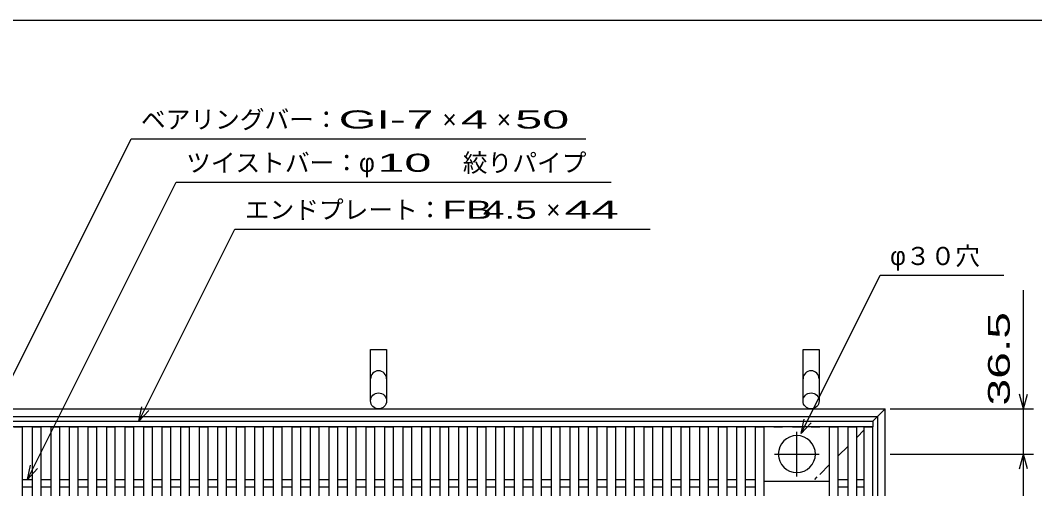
# Model space of a CAD drawing. Units: millimetres, scale not verified. Extents: x -1456 to 1385, y -1026 to 843.
# Drawn here: x -970 to -149, y 464 to 843 of the extents above; entities that cross this region are included whole.
import ezdxf
from ezdxf.enums import TextEntityAlignment as Align

# ---------------------------------------------------------------- set-up
doc = ezdxf.new("R2010")
doc.units = ezdxf.units.MM
doc.header["$LTSCALE"] = 8
doc.linetypes.add('CHAIN', pattern=[18.5, 12, -1.5, 3.5, -1.5])
doc.linetypes.add('DASHED', pattern=[7.5, 6, -1.5])
for name, color, linetype, lineweight in [('0_2', 150, 'Continuous', 25), ('16', 3, 'Continuous', 25), ('19', 6, 'Continuous', 25), ('22', 4, 'Continuous', 25)]:
    doc.layers.add(name, color=color, linetype=linetype, lineweight=lineweight)
doc.styles.add('ベクトル', font='')
doc.styles.get('ベクトル').set_extended_font_data('ベクトル')

msp = doc.modelspace()

# ---------------------------------------------------------------- linework, layer by layer
at = {"layer": '0_2'}
msp.add_line((-1383.2, 842.8), (1384.8, 842.8), dxfattribs=at)
at = {"layer": '16'}
for p, q in [((-1080, 518.5), (-280, 518.5)), ((-280, 518.5), (-280, 514)), ((-280, 514), (-1080, 514)), ((-975, 514), (-968, 514)), ((-968, -277), (-968, 514)), ((-960, -277), (-960, 514)), ((-960, 514), (-953, 514)), ((-953, -277), (-953, 514)), ((-945, -277), (-945, 514)), ((-945, 514), (-938, 514)), ((-938, -277), (-938, 514)), ((-930, -277), (-930, 514)), ((-930, 514), (-923, 514)), ((-923, -277), (-923, 514)), ((-915, -277), (-915, 514)), ((-915, 514), (-908, 514)), ((-908, -277), (-908, 514)), ((-900, -277), (-900, 514)), ((-900, 514), (-893, 514)), ((-893, -277), (-893, 514)), ((-885, -277), (-885, 514)), ((-885, 514), (-878, 514)), ((-878, -277), (-878, 514)), ((-870, -277), (-870, 514)), ((-870, 514), (-863, 514)), ((-863, -277), (-863, 514)), ((-855, -277), (-855, 514)), ((-855, 514), (-848, 514)), ((-848, -277), (-848, 514)), ((-840, -277), (-840, 514)), ((-840, 514), (-833, 514)), ((-833, -277), (-833, 514)), ((-825, -277), (-825, 514)), ((-825, 514), (-818, 514)), ((-818, -277), (-818, 514)), ((-810, -277), (-810, 514)), ((-810, 514), (-803, 514)), ((-803, -277), (-803, 514)), ((-795, -277), (-795, 514)), ((-795, 514), (-788, 514)), ((-788, -277), (-788, 514)), ((-780, -277), (-780, 514)), ((-780, 514), (-773, 514)), ((-773, -277), (-773, 514)), ((-765, -277), (-765, 514)), ((-765, 514), (-758, 514)), ((-758, -277), (-758, 514)), ((-750, -277), (-750, 514)), ((-750, 514), (-743, 514)), ((-743, -277), (-743, 514)), ((-735, -277), (-735, 514)), ((-735, 514), (-728, 514)), ((-728, -277), (-728, 514)), ((-720, -277), (-720, 514)), ((-720, 514), (-713, 514)), ((-713, -277), (-713, 514)), ((-705, -277), (-705, 514)), ((-705, 514), (-698, 514)), ((-698, -277), (-698, 514)), ((-690, -277), (-690, 514)), ((-690, 514), (-683, 514)), ((-683, -277), (-683, 514)), ((-675, -277), (-675, 514)), ((-675, 514), (-668, 514)), ((-668, -277), (-668, 514)), ((-660, -277), (-660, 514)), ((-660, 514), (-653, 514)), ((-653, -277), (-653, 514)), ((-645, -277), (-645, 514)), ((-645, 514), (-638, 514)), ((-638, -277), (-638, 514)), ((-630, -277), (-630, 514)), ((-630, 514), (-623, 514)), ((-623, -277), (-623, 514)), ((-615, -277), (-615, 514)), ((-615, 514), (-608, 514)), ((-608, -277), (-608, 514)), ((-600, -277), (-600, 514)), ((-600, 514), (-593, 514)), ((-593, -277), (-593, 514)), ((-585, -277), (-585, 514)), ((-585, 514), (-578, 514)), ((-578, -277), (-578, 514)), ((-570, -277), (-570, 514)), ((-570, 514), (-563, 514)), ((-563, -277), (-563, 514)), ((-555, -277), (-555, 514)), ((-555, 514), (-548, 514)), ((-548, -277), (-548, 514)), ((-540, -277), (-540, 514)), ((-540, 514), (-533, 514)), ((-533, -277), (-533, 514)), ((-525, -277), (-525, 514)), ((-525, 514), (-518, 514)), ((-518, -277), (-518, 514)), ((-510, -277), (-510, 514)), ((-510, 514), (-503, 514)), ((-503, -277), (-503, 514)), ((-495, -277), (-495, 514)), ((-495, 514), (-488, 514)), ((-488, -277), (-488, 514)), ((-480, -277), (-480, 514)), ((-480, 514), (-473, 514)), ((-473, -277), (-473, 514)), ((-465, -277), (-465, 514)), ((-465, 514), (-458, 514)), ((-458, -277), (-458, 514)), ((-450, -277), (-450, 514)), ((-450, 514), (-443, 514)), ((-443, -277), (-443, 514)), ((-435, -277), (-435, 514)), ((-435, 514), (-428, 514)), ((-428, -277), (-428, 514)), ((-420, -277), (-420, 514)), ((-420, 514), (-413, 514)), ((-413, -277), (-413, 514)), ((-405, -277), (-405, 514)), ((-405, 514), (-398, 514)), ((-398, -277), (-398, 514)), ((-390, -277), (-390, 514)), ((-390, 514), (-383, 514)), ((-383, -277), (-383, 514)), ((-375, -277), (-375, 514)), ((-375, 514), (-368, 514)), ((-368, -277), (-368, 514)), ((-360, 514), (-353, 514)), ((-345, 514), (-338, 514)), ((-330, 514), (-323, 514)), ((-315, -277), (-315, 514)), ((-315, 514), (-308, 514)), ((-308, -277), (-308, 514)), ((-300, -277), (-300, 514)), ((-300, 514), (-293, 514)), ((-293, -277), (-293, 514)), ((-287, -277), (-287, 514)), ((-287, 514), (-280, 514)), ((-280, -277), (-280, 514)), ((-968, 471.5), (-960, 471.5)), ((-953, 471.5), (-945, 471.5)), ((-938, 471.5), (-930, 471.5)), ((-923, 471.5), (-915, 471.5)), ((-908, 471.5), (-900, 471.5)), ((-893, 471.5), (-885, 471.5)), ((-878, 471.5), (-870, 471.5)), ((-863, 471.5), (-855, 471.5)), ((-848, 471.5), (-840, 471.5)), ((-833, 471.5), (-825, 471.5)), ((-818, 471.5), (-810, 471.5)), ((-803, 471.5), (-795, 471.5)), ((-788, 471.5), (-780, 471.5)), ((-773, 471.5), (-765, 471.5)), ((-758, 471.5), (-750, 471.5)), ((-743, 471.5), (-735, 471.5)), ((-728, 471.5), (-720, 471.5)), ((-713, 471.5), (-705, 471.5)), ((-698, 471.5), (-690, 471.5)), ((-683, 471.5), (-675, 471.5)), ((-668, 471.5), (-660, 471.5)), ((-653, 471.5), (-645, 471.5)), ((-638, 471.5), (-630, 471.5)), ((-623, 471.5), (-615, 471.5)), ((-608, 471.5), (-600, 471.5)), ((-593, 471.5), (-585, 471.5)), ((-578, 471.5), (-570, 471.5)), ((-563, 471.5), (-555, 471.5)), ((-548, 471.5), (-540, 471.5)), ((-533, 471.5), (-525, 471.5)), ((-518, 471.5), (-510, 471.5)), ((-503, 471.5), (-495, 471.5)), ((-488, 471.5), (-480, 471.5)), ((-473, 471.5), (-465, 471.5)), ((-458, 471.5), (-450, 471.5)), ((-443, 471.5), (-435, 471.5)), ((-428, 471.5), (-420, 471.5)), ((-413, 471.5), (-405, 471.5)), ((-398, 471.5), (-390, 471.5)), ((-383, 471.5), (-375, 471.5)), ((-368, 470), (-315, 470)), ((-308, 471.5), (-300, 471.5)), ((-293, 471.5), (-287, 471.5)), ((-968, 465.5), (-960, 465.5)), ((-953, 465.5), (-945, 465.5)), ((-938, 465.5), (-930, 465.5)), ((-923, 465.5), (-915, 465.5)), ((-908, 465.5), (-900, 465.5)), ((-893, 465.5), (-885, 465.5)), ((-878, 465.5), (-870, 465.5)), ((-863, 465.5), (-855, 465.5)), ((-848, 465.5), (-840, 465.5)), ((-833, 465.5), (-825, 465.5)), ((-818, 465.5), (-810, 465.5)), ((-803, 465.5), (-795, 465.5)), ((-788, 465.5), (-780, 465.5)), ((-773, 465.5), (-765, 465.5)), ((-758, 465.5), (-750, 465.5)), ((-743, 465.5), (-735, 465.5)), ((-728, 465.5), (-720, 465.5)), ((-713, 465.5), (-705, 465.5)), ((-698, 465.5), (-690, 465.5)), ((-683, 465.5), (-675, 465.5)), ((-668, 465.5), (-660, 465.5)), ((-653, 465.5), (-645, 465.5)), ((-638, 465.5), (-630, 465.5)), ((-623, 465.5), (-615, 465.5)), ((-608, 465.5), (-600, 465.5)), ((-593, 465.5), (-585, 465.5)), ((-578, 465.5), (-570, 465.5)), ((-563, 465.5), (-555, 465.5)), ((-548, 465.5), (-540, 465.5)), ((-533, 465.5), (-525, 465.5)), ((-518, 465.5), (-510, 465.5)), ((-503, 465.5), (-495, 465.5)), ((-488, 465.5), (-480, 465.5)), ((-473, 465.5), (-465, 465.5)), ((-458, 465.5), (-450, 465.5)), ((-443, 465.5), (-435, 465.5)), ((-428, 465.5), (-420, 465.5)), ((-413, 465.5), (-405, 465.5)), ((-398, 465.5), (-390, 465.5)), ((-383, 465.5), (-375, 465.5)), ((-308, 465.5), (-300, 465.5)), ((-293, 465.5), (-287, 465.5))]:
    msp.add_line(p, q, dxfattribs=at)
at = {"layer": '16', "linetype": 'CHAIN'}
for p, q in [((-341.5, 474), (-341.5, 510)), ((-359.5, 492), (-323.5, 492))]:
    msp.add_line(p, q, dxfattribs=at)
at = {"layer": '16'}
for start, end in [(90, 270), (270, 90)]:
    msp.add_arc((-341.5, 492), 15, start, end, dxfattribs=at)
at = {"layer": '19'}
for p, q in [((-686.5, 535), (-686.5, 576.62)), ((-686.5, 576.62), (-673.5, 576.62)), ((-673.5, 576.62), (-673.5, 535)), ((-336.5, 535), (-336.5, 576.62)), ((-336.5, 576.62), (-323.5, 576.62)), ((-323.5, 576.62), (-323.5, 535)), ((-1090, 528.5), (-270, 528.5)), ((-270, -291.5), (-270, 528.5)), ((-1084, 522.5), (-276, 522.5)), ((-276, -285.5), (-276, 522.5))]:
    msp.add_line(p, q, dxfattribs=at)
at = {"layer": '19', "linetype": 'DASHED'}
for p, q in [((-280, 518.5), (-270, 528.5)), ((-293, 505.5), (-287, 511.5)), ((-308, 490.5), (-300, 498.5)), ((-323, 475.5), (-315, 483.5)), ((-327, 471.5), (-325, 473.5))]:
    msp.add_line(p, q, dxfattribs=at)
at = {"layer": '19'}
for centre in [(-680, 535), (-330, 535)]:
    msp.add_circle(centre, 6.5, dxfattribs=at)
for centre in [(-680, 552.84), (-330, 552.84)]:
    msp.add_arc(centre, 6.5, 0, 180, dxfattribs=at)
at = {"layer": '22'}
for p, q in [((-1043, 421.5), (-880.25, 747)), ((-880.25, 747), (-512.25, 747)), ((-964, 471.5), (-843.75, 712)), ((-843.75, 712), (-491.75, 712)), ((-874, 518.5), (-796.25, 674)), ((-796.25, 674), (-460.25, 674)), ((-338, 508.6), (-274, 636.6)), ((-274, 636.6), (-174, 636.6)), ((-158, 528.5), (-158, 624.5)), ((-158, 528.5), (-161.2, 540.5)), ((-158, 528.5), (-154.8, 540.5)), ((-874, 518.5), (-871.6, 530.18)), ((-874, 518.5), (-866, 527.3)), ((-266, 528.5), (-150, 528.5)), ((-158, 492), (-158, 528.5)), ((-338, 508.6), (-335.6, 520.28)), ((-338, 508.6), (-330, 517.4)), ((-266, 492), (-150, 492)), ((-161.2, 480), (-158, 492)), ((-154.8, 480), (-158, 492)), ((-158, -255), (-158, 492)), ((-964, 471.5), (-961.6, 483.18)), ((-964, 471.5), (-956, 480.3))]:
    msp.add_line(p, q, dxfattribs=at)

# ---------------------------------------------------------------- texts
at = {"layer": '22', "color": 2, "style": 'ベクトル'}
for s, p in [('ベアリングバー：', (-872.25, 762.6)), ('×', (-628.25, 762.6)), ('×', (-584.25, 762.6)), ('ツイストバー：', (-835.75, 727.6)), ('φ', (-695.75, 727.6)), ('絞りパイプ', (-611.75, 727.6)), ('エンドプレート：', (-788.25, 689.6)), ('×', (-544.25, 689.6)), ('φ３０穴', (-266, 652.2))]:
    msp.add_text(s, height=14.66, dxfattribs=at).set_placement(p, align=Align.MIDDLE_LEFT)
for s, width, p in [('GI-', 2, (-712.25, 762.6)), (' 7 ', 2, (-668.25, 762.6)), (' 4 ', 2, (-624.25, 762.6)), (' 50 ', 2, (-580.25, 762.6)), (' 10 ', 2, (-691.75, 727.6)), ('FB', 1.6, (-628.25, 689.6)), (' 4.5 ', 1.6, (-604.25, 689.6)), (' 44 ', 2, (-540.25, 689.6))]:
    msp.add_text(s, height=14.66, dxfattribs=dict(at, width=width)).set_placement(p, align=Align.MIDDLE_LEFT)
at = {"layer": '22', "color": 2, "style": 'ベクトル', "width": 1.65}
msp.add_text(' 36.5 ', height=17.6, rotation=90, dxfattribs=at).set_placement((-178, 520.5), align=Align.MIDDLE_LEFT)

doc.saveas('drawing.dxf')
